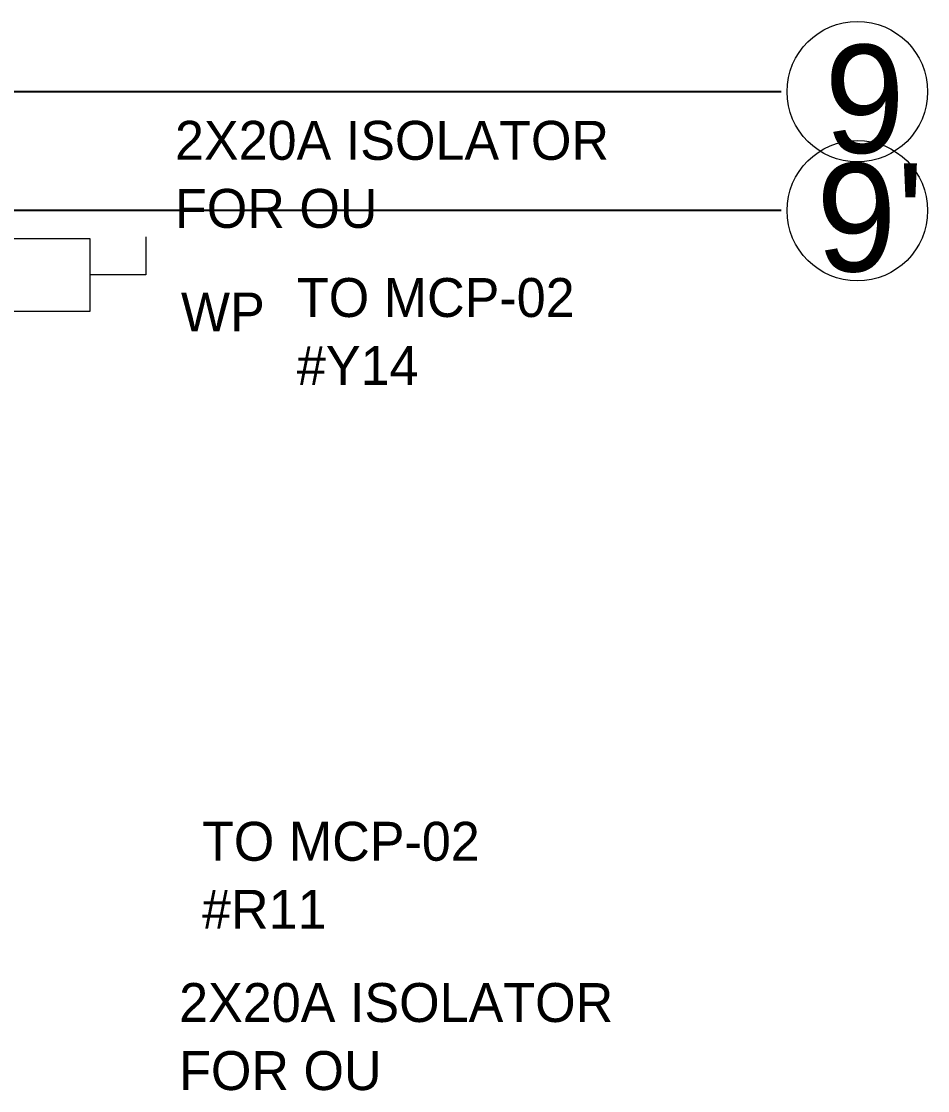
# Model space of a CAD drawing. Header units: metres. Extents: x 75097 to 220762, y -1557923 to -1361206.
# Drawn here: x 175427 to 179618, y -1430506 to -1425563 of the extents above; entities that cross this region are included whole.
import ezdxf

# ---------------------------------------------------------------- set-up
doc = ezdxf.new("R2010")
doc.units = ezdxf.units.M
doc.layers.get('0').update_dxf_attribs({"lineweight": 0})
doc.layers.add('A-100 - Copy$0$axes', color=8, linetype='Continuous')
doc.layers.add('A-100 - Copy$0$AxisBalloons_2', color=8, linetype='Continuous', lineweight=0)
doc.layers.add('A-100 - Copy$0$TEXT', color=8, linetype='Continuous', lineweight=0)
doc.layers.add('E-POWR', color=7, linetype='Continuous', lineweight=9, true_color=0x4e7e3e)
doc.layers.add('E-POWR-IDEN _1-100_', color=7, linetype='Continuous', lineweight=9, true_color=0x4e7e3e)
doc.styles.add('A-100 - Copy$0$Standard', font='GOTHIC.TTF')
doc.styles.add('Optima_5', font='', dxfattribs={"height": 3.001645})
doc.styles.get('Optima_5').set_extended_font_data('Optima')

# ---------------------------------------------------------------- blocks, each defined once
blk = doc.blocks.new('GI-041_dwg__U120-3902841-GI-041')
at = {"layer": 'E-POWR', "flags": 128}
blk.add_lwpolyline([(-0.1145, 0), (0.1145, 0), (0.1145, 0.1572), (-0.1145, 0.1572)], close=True, dxfattribs=at)
blk.add_lwpolyline([(0.2354, 0.1613), (0.2354, 0.0786), (0.1145, 0.0786)], dxfattribs=at)
blk = doc.blocks.new('A-100 - Copy')
at = {"layer": 'A-100 - Copy$0$axes'}
for p, q in [((178940.3, -1425887.7, 2.4), (96042.2, -1425887.7, 2.4)), ((178940.3, -1426437.7, 2.4), (96049.7, -1426437.7, 2.4))]:
    blk.add_line(p, q, dxfattribs=at)
at = {"layer": 'A-100 - Copy$0$AxisBalloons_2'}
for centre in [(179293.3, -1425887.7, 0), (179293.3, -1426437.7, 0)]:
    blk.add_circle(centre, 325, dxfattribs=at)
at = {"layer": 'A-100 - Copy$0$TEXT', "char_height": 500, "attachment_point": 1, "style": 'A-100 - Copy$0$Standard'}
for s, insert in [('9', (179140.8, -1425670.8, 0)), ("9'", (179102.9, -1426218.7, 0))]:
    blk.add_mtext_dynamic_manual_height_columns(s, width=1.122, gutter_width=1, heights=[0], dxfattribs=dict(at, insert=insert))

msp = doc.modelspace()

# ---------------------------------------------------------------- block references
at = {"color": 85, "xscale": 2127.341102341351, "yscale": 2127.341102341351, "zscale": 2127.341102341351}
msp.add_blockref('GI-041_dwg__U120-3902841-GI-041', (175501.9, -1426901.8, 0), dxfattribs=at)

# ---------------------------------------------------------------- texts
at = {"layer": 'E-POWR-IDEN _1-100_', "attachment_point": 1, "rotation": 360, "line_spacing_factor": 1.047943, "style": 'Optima_5'}
for s, insert, char_height, width in [('2X20A ISOLATOR\\PFOR OU', (176137, -1426022.6, 0), 180.099, 2475.925), ('TO MCP-02 \\P#Y14', (176701, -1426749.3), 180.1, 2475.925), ('WP', (176164.5, -1426816.2, 0), 180.1, 3.637978807091713e-12), ('TO MCP-02 \\P#R11', (176262.2, -1429263.2), 180.1, 2475.925), ('2X20A ISOLATOR\\PFOR OU', (176156.2, -1430008.7, 0), 180.099, 2475.925)]:
    msp.add_mtext(s, dxfattribs=dict(at, insert=insert, char_height=char_height, width=width))

# ---------------------------------------------------------------- next in the draw order: block references
msp.add_blockref('A-100 - Copy', (0, 0))

doc.saveas('drawing.dxf')
